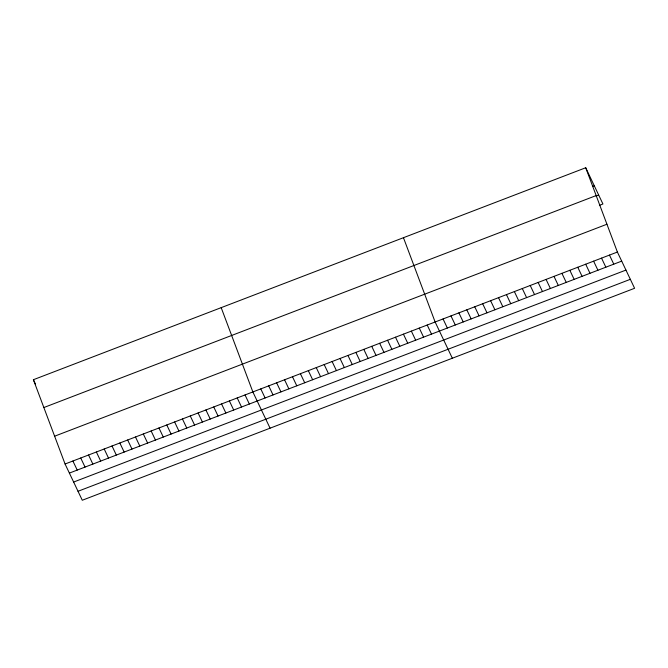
<?xml version="1.0" encoding="UTF-8"?>
<svg xmlns="http://www.w3.org/2000/svg" width="668" height="668" viewBox="0 0 668 668"><rect width="100%" height="100%" fill="white"/><g stroke="black" fill="none" stroke-linecap="round" stroke-linejoin="round"><path stroke-width="1" d="M585.719 167.751L617.391 252.045L634.6 288.284L82.281 500.248L65.072 464.01L33.4 379.716L585.719 167.751L602.928 203.99L599.405 205.343M592.524 186.472L594.286 185.796M43.854 407.538L596.173 195.574M596.023 196.041L598.67 195.031M54.626 436.196L606.945 224.231M65.072 464.01L617.391 252.045M69.388 473.086L621.708 261.121M73.639 482.045L625.958 270.081M78.022 491.281L630.341 279.316M609.466 255.084L613.783 264.161M601.542 258.124L605.851 267.2M593.618 261.171L597.927 270.248M585.694 264.211L590.003 273.287M577.77 267.25L582.078 276.327M569.846 270.289L574.154 279.366M561.922 273.337L566.23 282.405M553.997 276.377L558.306 285.453M546.073 279.416L550.382 288.493M538.149 282.455L542.458 291.532M530.225 285.495L534.534 294.571M522.301 288.543L526.609 297.619M514.377 291.582L518.685 300.658M506.453 294.621L510.761 303.698M498.528 297.661L502.837 306.737M490.604 300.709L494.913 309.777M482.68 303.748L486.989 312.824M474.756 306.787L479.065 315.864M466.823 309.827L471.14 318.903M458.899 312.866L463.216 321.943M450.975 315.914L455.292 324.99M443.051 318.953L447.36 328.03M452.336 358.232L435.127 321.993L403.455 237.699M427.203 325.032L431.511 334.109M419.279 328.08L423.587 337.148M411.354 331.119L415.663 340.196M403.43 334.159L407.739 343.235M395.506 337.198L399.815 346.274M387.582 340.237L391.891 349.314M379.658 343.285L383.966 352.362M371.734 346.325L376.042 355.401M363.809 349.364L368.118 358.44M355.885 352.403L360.194 361.48M347.961 355.451L352.27 364.519M340.037 358.491L344.346 367.567M332.113 361.53L336.421 370.606M324.189 364.569L328.497 373.646M316.265 367.609L320.573 376.685M308.332 370.656L312.649 379.733M300.408 373.696L304.725 382.772M292.484 376.735L296.792 385.812M284.56 379.775L288.868 388.851M276.635 382.822L280.944 391.891M268.711 385.862L273.02 394.938M260.787 388.901L265.096 397.978M270.072 428.18L252.863 391.941L221.191 307.656M245.039 394.947L249.348 404.023M237.215 397.944L241.524 407.021M229.391 400.95L233.7 410.027M221.567 403.956L225.876 413.033M213.743 406.954L218.052 416.03M205.919 409.96L210.228 419.036M198.095 412.966L202.404 422.034M190.271 415.964L194.58 425.04M182.447 418.97L186.756 428.046M174.615 421.967L178.932 431.044M166.791 424.973L171.1 434.05M158.967 427.979L163.276 437.056M151.143 430.977L155.452 440.053M143.319 433.983L147.628 443.059M135.495 436.989L139.804 446.057M127.671 439.987L131.98 449.063M119.848 442.993L124.156 452.069M112.024 445.99L116.332 455.067M104.2 448.996L108.508 458.073M96.376 452.002L100.684 461.079M88.552 455L92.86 464.076M80.728 458.006L85.036 467.082M72.904 461.012L77.212 470.08M33.4 379.716L35.554 384.259"/></g></svg>
